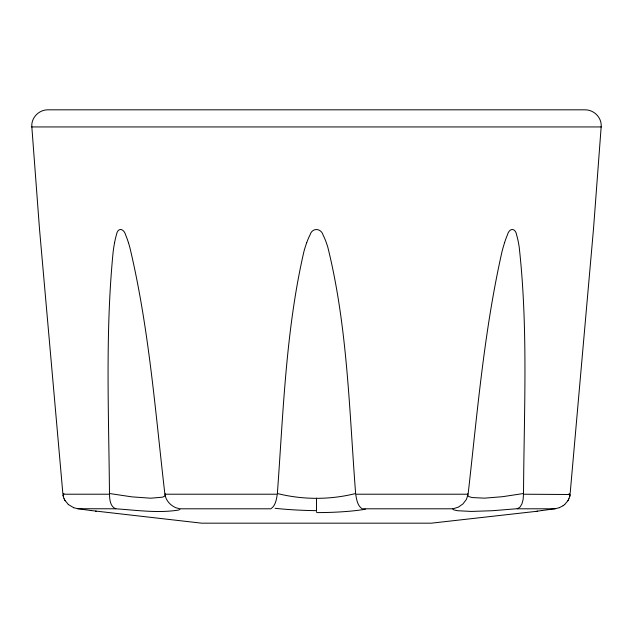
<?xml version="1.0" encoding="UTF-8"?>
<svg xmlns="http://www.w3.org/2000/svg" width="633" height="633" viewBox="0 0 633 633"><rect width="100%" height="100%" fill="white"/><g stroke="black" fill="none" stroke-linecap="round" stroke-linejoin="round"><path stroke-width="0.95" d="M180.326 508.797L270.877 508.797C275.569 505.759 276.439 499.318 277.309 494.215L164.897 494.215C165.672 499.761 169.541 504.596 174.502 507.057C175.8 508.481 182.723 508.259 178.735 510.032C157.949 513.371 136.696 510.198 115.823 508.797L77.685 508.718M467.463 494.943L467.787 494.009M570.048 494.508L523.499 494.215L523.135 499.366L521.956 503.813L520.081 506.978L517.612 508.679L492.363 510.72L471.427 511.432L457.501 510.72L454.003 509.945L452.682 508.908L458.355 507.128L462.952 503.931L466.426 499.366L468.103 494.215L355.691 494.215C356.561 499.318 357.431 505.759 362.123 508.797L452.674 508.797M570.056 494.508L569.945 495.22M569.953 495.22L569.842 495.789M114.565 242.653L113.798 247.147A153.55 107.99 82.8 0 0 113.157 251.752C105.22 332.048 108.765 412.977 109.477 493.511L131.854 496.858L150.686 498.203L162.626 497.166L165.229 495.789L165.213 494.001M569.882 495.647L569.747 496.217M569.787 496.074L569.637 496.644M569.724 496.359L568.948 498.654M504.564 242.653L503.227 247.147A153.55 108.306 -82.8 0 0 501.985 251.744C484.079 331.217 477.322 412.708 468.191 493.511L467.969 493.764M306.689 242.653L305.201 247.147A153.55 152.941 0.9 0 0 303.872 251.752C285.681 330.932 283.283 412.771 277.373 493.511C302.827 499.928 330.165 499.928 355.627 493.518C349.258 411.284 347.746 327.57 327.799 247.147A115.578 115.127 -0.7 0 0 326.905 244.37L326.311 242.653A63.893 63.64 -0.2 0 0 324.001 236.94A40.884 40.726 -0.4 0 0 323.241 235.436C321.342 228.046 312.196 227.279 310.012 234.954A58.268 58.038 0.4 0 0 306.728 242.668M568.964 498.654L568.561 499.508M568.268 500.07L568.569 499.508M568.276 500.07L567.872 500.75M567.88 500.75L564.699 504.493M564.707 504.493L563.117 505.72M563.267 505.625L559.461 507.65M559.469 507.65L555.307 508.718M569.012 493.764L570.151 493.511L593.493 229.027L601.16 126.94C602.015 117.967 594.387 110.007 585.501 109.826L47.499 109.826C38.613 110.007 30.985 117.967 31.84 126.94L39.507 229.027L62.849 493.511L63.988 493.756M535.866 511.393L542.157 510.499M537.061 511.219L537.504 511.155M542.157 510.499L555.315 508.718M535.716 511.417L431.334 523.175L201.666 523.175L90.843 510.499M31.65 126.94L601.35 126.94M517.169 508.797L554.69 508.797M78.302 508.797L90.843 510.499M77.693 508.718L73.531 507.65M95.496 511.155L96.327 511.274M115.823 508.797C110.15 506.724 109.62 499.397 109.493 494.215L62.928 494.215L63.055 495.22M73.689 507.706L68.293 504.493M68.427 504.596L64.724 500.07M165.031 493.756L164.809 493.511C155.251 411.197 149.04 327.934 129.773 247.147A115.586 81.499 82.8 0 0 128.958 244.37L128.436 242.653M65.128 500.75L64.811 500.212M64.732 500.07L64.431 499.508M64.439 499.508L64.036 498.654M63.347 496.644L64.052 498.654M467.478 495.164L468.736 496.533L472.068 497.554L484.498 498.155L502.507 496.699L523.523 493.511C523.997 411.466 528.294 328.883 519.202 247.147A115.586 81.317 -82.8 0 0 518.751 244.37L518.443 242.653A63.901 44.99 -82.8 0 0 517.177 236.932A40.892 28.786 -82.8 0 0 516.726 235.436C515.673 227.722 509.383 227.469 507.405 234.946A58.268 41.066 -82.8 0 0 504.588 242.661M63.15 495.789L63.363 496.644M63.158 495.789L63.047 495.22M316.5 498.203L316.5 511.432M114.597 242.668A58.268 41.01 82.8 0 1 116.393 234.93C117.817 226.717 124.092 228.529 125.809 235.436A40.892 28.809 82.8 0 1 126.434 236.94A63.901 45.022 82.8 0 1 128.42 242.661M365.415 509.201A64.155 9.463 0 0 1 316.563 512.603M316.54 510.665A64.155 7.525 0.8 0 1 275.062 508.283"/></g></svg>
